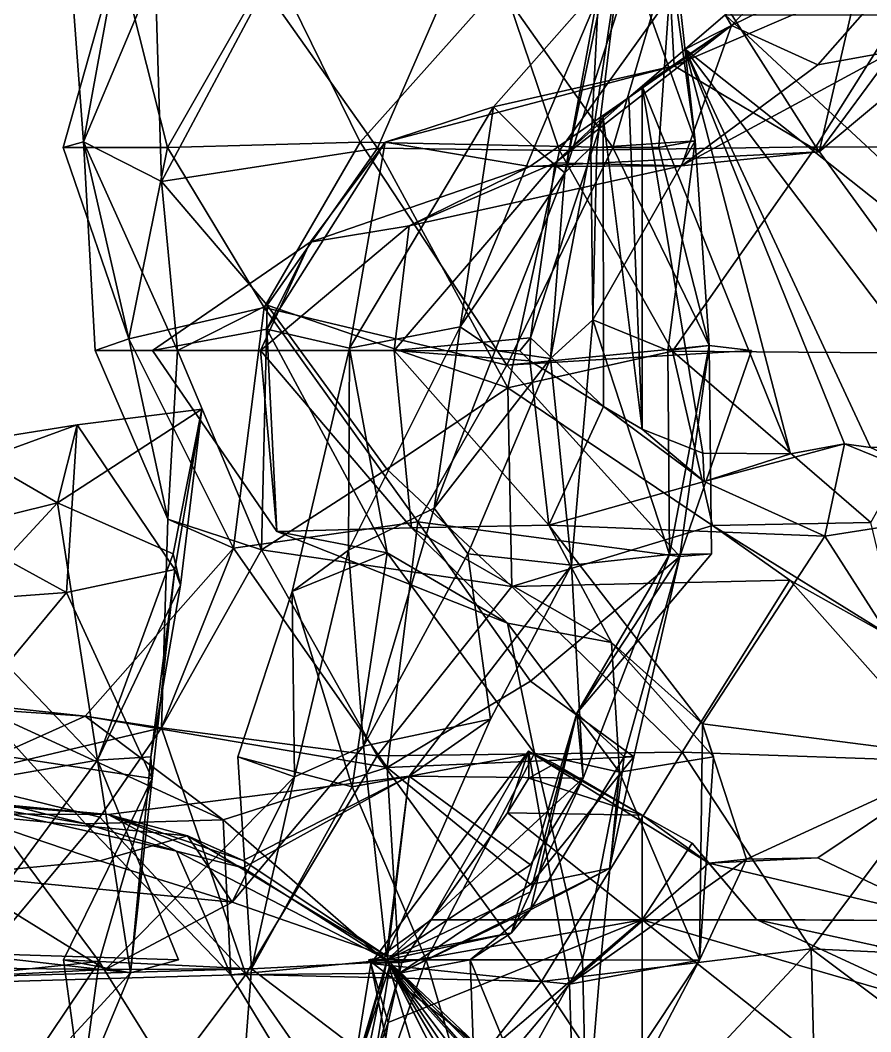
# Model space of a CAD drawing. Extents: x 290034 to 295698, y 4553723 to 4561693.
# Drawn here: x 290165.4 to 290240.1, y 4561323.9 to 4561412.6 of the extents above; entities that cross this region are included whole.
import ezdxf

# ---------------------------------------------------------------- set-up
doc = ezdxf.new("R2010")
doc.units = 0
doc.layers.add('Au_ppm_Pref_-_0_2', color=7, linetype='CONTINUOUS')

msp = doc.modelspace()

# ---------------------------------------------------------------- linework, layer by layer
at = {"layer": 'Au_ppm_Pref_-_0_2'}
for points in [[(290222.074, 4561422.155, 1615.328), (290222.802, 4561408.613, 1621.973), (290206.966, 4561405.014, 1615.09)], [(290222.074, 4561422.155, 1615.328), (290206.966, 4561405.014, 1615.09), (290216.716, 4561416.083, 1609.557)], [(290222.074, 4561422.155, 1615.328), (290238.86, 4561415.538, 1620.119), (290222.802, 4561408.613, 1621.973)], [(290205.725, 4561421.939, 1549.308), (290186.862, 4561415.408, 1552.316), (290196.771, 4561401.388, 1549.341)], [(290212.754, 4561401.183, 1545.616), (290205.725, 4561421.939, 1549.308), (290196.771, 4561401.388, 1549.341)], [(290224.761, 4561417.958, 1544.829), (290205.725, 4561421.939, 1549.308), (290212.754, 4561401.183, 1545.616)], [(290227.843, 4561412.142, 1639.254), (290246.502, 4561421.293, 1639.338), (290234.974, 4561419.643, 1645.22)], [(290235.413, 4561408.681, 1636.839), (290246.502, 4561421.293, 1639.338), (290227.843, 4561412.142, 1639.254)], [(290242.042, 4561409.88, 1633.314), (290246.502, 4561421.293, 1639.338), (290235.413, 4561408.681, 1636.839)], [(290213.215, 4561399.228, 1604.124), (290220.087, 4561420.394, 1604.162), (290216.716, 4561416.083, 1609.557)], [(290213.215, 4561399.228, 1604.124), (290216.214, 4561415.39, 1597.678), (290220.087, 4561420.394, 1604.162)], [(290224.761, 4561417.958, 1544.829), (290235.24, 4561401.498, 1542.481), (290247.351, 4561420.743, 1543.062)], [(290256.306, 4561401.437, 1542.195), (290247.351, 4561420.743, 1543.062), (290235.24, 4561401.498, 1542.481)], [(290222.708, 4561419.466, 1579.959), (290217.436, 4561401.437, 1576.456), (290207.451, 4561415.591, 1576.445)], [(290216.034, 4561401.437, 1591.739), (290218.278, 4561419.824, 1591.874), (290215.5, 4561401.437, 1596.459)], [(290215.5, 4561401.437, 1596.459), (290218.278, 4561419.824, 1591.874), (290216.214, 4561415.39, 1597.678)], [(290224.665, 4561402.022, 1586.295), (290218.278, 4561419.824, 1591.874), (290216.034, 4561401.437, 1591.739)], [(290222.708, 4561419.466, 1579.959), (290221.474, 4561401.437, 1579.86), (290217.436, 4561401.437, 1576.456)], [(290224.665, 4561402.022, 1586.295), (290222.271, 4561419.255, 1585.8), (290218.278, 4561419.824, 1591.874)], [(290224.665, 4561402.022, 1586.295), (290221.474, 4561401.437, 1579.86), (290222.708, 4561419.466, 1579.959)], [(290224.665, 4561402.022, 1586.295), (290222.708, 4561419.466, 1579.959), (290222.271, 4561419.255, 1585.8)], [(290227.843, 4561412.142, 1639.254), (290234.974, 4561419.643, 1645.22), (290227.295, 4561413.067, 1644.868)], [(290178.359, 4561401.437, 1571.12), (290169.207, 4561401.437, 1567.982), (290174.046, 4561418.568, 1567.688)], [(290174.046, 4561418.568, 1567.688), (290169.207, 4561401.437, 1567.982), (290171, 4561401.946, 1562.19)], [(290174.046, 4561418.568, 1567.688), (290171, 4561401.946, 1562.19), (290169.7, 4561419.255, 1562.042)], [(290177.291, 4561416.887, 1556.56), (290169.7, 4561419.255, 1562.042), (290171, 4561401.946, 1562.19)], [(290187.56, 4561417.567, 1573.028), (290178.359, 4561401.437, 1571.12), (290174.046, 4561418.568, 1567.688)], [(290187.56, 4561417.567, 1573.028), (290195.251, 4561401.913, 1574.386), (290178.359, 4561401.437, 1571.12)], [(290207.451, 4561415.591, 1576.445), (290195.251, 4561401.913, 1574.386), (290187.56, 4561417.567, 1573.028)], [(290224.761, 4561417.958, 1544.829), (290212.754, 4561401.183, 1545.616), (290235.24, 4561401.498, 1542.481)], [(290177.291, 4561416.887, 1556.56), (290171, 4561401.946, 1562.19), (290177.828, 4561398.468, 1555.217)], [(290186.862, 4561415.408, 1552.316), (290177.291, 4561416.887, 1556.56), (290177.828, 4561398.468, 1555.217)], [(290216.716, 4561416.083, 1609.557), (290206.966, 4561405.014, 1615.09), (290210.527, 4561401.437, 1609.557)], [(290213.215, 4561399.228, 1604.124), (290216.716, 4561416.083, 1609.557), (290210.527, 4561401.437, 1609.557)], [(290177.828, 4561398.468, 1555.217), (290196.771, 4561401.388, 1549.341), (290186.862, 4561415.408, 1552.316)], [(290195.251, 4561401.913, 1574.386), (290207.451, 4561415.591, 1576.445), (290217.436, 4561401.437, 1576.456)], [(290213.215, 4561399.228, 1604.124), (290215.5, 4561401.437, 1596.459), (290216.214, 4561415.39, 1597.678)], [(290235.543, 4561401.067, 1627.251), (290222.802, 4561408.613, 1621.973), (290238.86, 4561415.538, 1620.119)], [(290235.543, 4561401.067, 1627.251), (290238.86, 4561415.538, 1620.119), (290251.397, 4561414.318, 1627.325)], [(290235.543, 4561401.067, 1627.251), (290251.397, 4561414.318, 1627.325), (290242.042, 4561409.88, 1633.314)], [(290223.776, 4561410.07, 1644.773), (290227.295, 4561413.067, 1644.868), (290270, 4561373.382, 1648.091)], [(290227.843, 4561412.142, 1639.254), (290227.295, 4561413.067, 1644.868), (290223.776, 4561410.07, 1644.773)], [(290270, 4561413.067, 1647.011), (290270, 4561373.382, 1648.091), (290227.295, 4561413.067, 1644.868)], [(290218.826, 4561405.834, 1644.56), (290212.359, 4561400.104, 1639.489), (290227.843, 4561412.142, 1639.254)], [(290223.463, 4561399.845, 1633.649), (290227.843, 4561412.142, 1639.254), (290212.359, 4561400.104, 1639.489)], [(290227.843, 4561412.142, 1639.254), (290220, 4561406.825, 1644.552), (290218.826, 4561405.834, 1644.56)], [(290220, 4561406.825, 1644.552), (290227.843, 4561412.142, 1639.254), (290223.776, 4561410.07, 1644.773)], [(290235.413, 4561408.681, 1636.839), (290227.843, 4561412.142, 1639.254), (290223.463, 4561399.845, 1633.649)], [(290233.025, 4561374.559, 1645.664), (290220, 4561406.825, 1644.552), (290223.776, 4561410.07, 1644.773)], [(290235.543, 4561401.067, 1627.251), (290242.042, 4561409.88, 1633.314), (290223.463, 4561399.845, 1633.649)], [(290223.463, 4561399.845, 1633.649), (290242.042, 4561409.88, 1633.314), (290235.413, 4561408.681, 1636.839)], [(290240.041, 4561375.122, 1646.118), (290237.753, 4561375.454, 1645.966), (290223.776, 4561410.07, 1644.773)], [(290233.025, 4561374.559, 1645.664), (290223.776, 4561410.07, 1644.773), (290237.753, 4561375.454, 1645.966)], [(290240.041, 4561375.122, 1646.118), (290223.776, 4561410.07, 1644.773), (290250.153, 4561375.174, 1646.779)], [(290250.153, 4561375.174, 1646.779), (290223.776, 4561410.07, 1644.773), (290270, 4561373.382, 1648.091)], [(290210.144, 4561399.777, 1627.239), (290197.457, 4561401.904, 1621.609), (290222.802, 4561408.613, 1621.973)], [(290197.457, 4561401.904, 1621.609), (290206.966, 4561405.014, 1615.09), (290222.802, 4561408.613, 1621.973)], [(290235.543, 4561401.067, 1627.251), (290210.144, 4561399.777, 1627.239), (290222.802, 4561408.613, 1621.973)], [(290218.826, 4561405.834, 1644.56), (290220, 4561406.825, 1644.552), (290220, 4561376.741, 1644.795)], [(290220, 4561376.741, 1644.795), (290220, 4561406.825, 1644.552), (290225.329, 4561374.611, 1645.16)], [(290225.329, 4561374.611, 1645.16), (290220, 4561406.825, 1644.552), (290233.025, 4561374.559, 1645.664)], [(290216.596, 4561404.098, 1644.574), (290212.359, 4561400.104, 1639.489), (290218.826, 4561405.834, 1644.56)], [(290218.826, 4561405.834, 1644.56), (290220, 4561376.741, 1644.795), (290216.596, 4561404.098, 1644.574)], [(290197.457, 4561401.904, 1621.609), (290194.32, 4561383.849, 1615.08), (290206.966, 4561405.014, 1615.09)], [(290206.966, 4561405.014, 1615.09), (290194.32, 4561383.849, 1615.08), (290204.032, 4561385.72, 1608.795)], [(290206.966, 4561405.014, 1615.09), (290204.032, 4561385.72, 1608.795), (290210.527, 4561401.437, 1609.557)], [(290216.608, 4561378.714, 1644.779), (290210.198, 4561384.734, 1644.731), (290216.596, 4561404.098, 1644.574)], [(290210.198, 4561384.734, 1644.731), (290212.359, 4561400.104, 1639.489), (290216.596, 4561404.098, 1644.574)], [(290216.608, 4561378.714, 1644.779), (290216.596, 4561404.098, 1644.574), (290220, 4561376.741, 1644.795)], [(290169.207, 4561401.437, 1567.982), (290174.985, 4561384.658, 1567.53), (290171, 4561401.946, 1562.19)], [(290174.985, 4561384.658, 1567.53), (290172.017, 4561383.619, 1562.042), (290171, 4561401.946, 1562.19)], [(290179.248, 4561383.619, 1557.058), (290171, 4561401.946, 1562.19), (290172.017, 4561383.619, 1562.042)], [(290171, 4561401.946, 1562.19), (290179.248, 4561383.619, 1557.058), (290177.828, 4561398.468, 1555.217)], [(290178.359, 4561401.437, 1571.12), (290195.251, 4561401.913, 1574.386), (290186.833, 4561387.406, 1571.802)], [(290195.251, 4561401.913, 1574.386), (290208.138, 4561382.357, 1574.934), (290186.833, 4561387.406, 1571.802)], [(290187.087, 4561385.51, 1621.328), (290197.457, 4561401.904, 1621.609), (290190.884, 4561393.138, 1627.375)], [(290194.32, 4561383.849, 1615.08), (290197.457, 4561401.904, 1621.609), (290187.087, 4561385.51, 1621.328)], [(290190.884, 4561393.138, 1627.375), (290197.457, 4561401.904, 1621.609), (290210.144, 4561399.777, 1627.239)], [(290195.251, 4561401.913, 1574.386), (290217.436, 4561401.437, 1576.456), (290208.138, 4561382.357, 1574.934)], [(290224.665, 4561402.022, 1586.295), (290215.663, 4561386.324, 1590.863), (290222.256, 4561383.619, 1585.8)], [(290224.665, 4561402.022, 1586.295), (290216.034, 4561401.437, 1591.739), (290215.663, 4561386.324, 1590.863)], [(290224.665, 4561402.022, 1586.295), (290225.89, 4561384.079, 1579.7), (290221.474, 4561401.437, 1579.86)], [(290224.665, 4561402.022, 1586.295), (290222.256, 4561383.619, 1585.8), (290225.89, 4561384.079, 1579.7)], [(290178.359, 4561401.437, 1571.12), (290174.985, 4561384.658, 1567.53), (290169.207, 4561401.437, 1567.982)], [(290178.359, 4561401.437, 1571.12), (290186.833, 4561387.406, 1571.802), (290174.985, 4561384.658, 1567.53)], [(290187.114, 4561387.607, 1552.482), (290196.771, 4561401.388, 1549.341), (290177.828, 4561398.468, 1555.217)], [(290208.229, 4561380.344, 1549.496), (290196.771, 4561401.388, 1549.341), (290187.114, 4561387.607, 1552.482)], [(290212.754, 4561401.183, 1545.616), (290196.771, 4561401.388, 1549.341), (290208.229, 4561380.344, 1549.496)], [(290213.215, 4561399.228, 1604.124), (290210.527, 4561401.437, 1609.557), (290204.032, 4561385.72, 1608.795)], [(290217.436, 4561401.437, 1576.456), (290225.89, 4561384.079, 1579.7), (290208.138, 4561382.357, 1574.934)], [(290208.229, 4561380.344, 1549.496), (290222.657, 4561383.564, 1544.205), (290212.754, 4561401.183, 1545.616)], [(290235.543, 4561401.067, 1627.251), (290223.463, 4561399.845, 1633.649), (290210.144, 4561399.777, 1627.239)], [(290213.215, 4561399.228, 1604.124), (290211.975, 4561382.927, 1597.925), (290215.5, 4561401.437, 1596.459)], [(290211.975, 4561382.927, 1597.925), (290215.663, 4561386.324, 1590.863), (290215.5, 4561401.437, 1596.459)], [(290235.24, 4561401.498, 1542.481), (290212.754, 4561401.183, 1545.616), (290222.657, 4561383.564, 1544.205)], [(290215.663, 4561386.324, 1590.863), (290216.034, 4561401.437, 1591.739), (290215.5, 4561401.437, 1596.459)], [(290217.436, 4561401.437, 1576.456), (290221.474, 4561401.437, 1579.86), (290225.89, 4561384.079, 1579.7)], [(290235.24, 4561401.498, 1542.481), (290222.657, 4561383.564, 1544.205), (290248.42, 4561383.371, 1542.146)], [(290248.42, 4561383.371, 1542.146), (290256.306, 4561401.437, 1542.195), (290235.24, 4561401.498, 1542.481)], [(290198.239, 4561383.619, 1639.176), (290212.359, 4561400.104, 1639.489), (290210.198, 4561384.734, 1644.731)], [(290199.552, 4561394.579, 1631.941), (290212.359, 4561400.104, 1639.489), (290198.239, 4561383.619, 1639.176)], [(290223.463, 4561399.845, 1633.649), (290212.359, 4561400.104, 1639.489), (290199.552, 4561394.579, 1631.941)], [(290223.463, 4561399.845, 1633.649), (290199.552, 4561394.579, 1631.941), (290210.144, 4561399.777, 1627.239)], [(290210.144, 4561399.777, 1627.239), (290199.552, 4561394.579, 1631.941), (290190.884, 4561393.138, 1627.375)], [(290213.215, 4561399.228, 1604.124), (290204.032, 4561385.72, 1608.795), (290207.105, 4561383.619, 1603.618)], [(290213.215, 4561399.228, 1604.124), (290207.105, 4561383.619, 1603.618), (290211.975, 4561382.927, 1597.925)], [(290177.828, 4561398.468, 1555.217), (290179.248, 4561383.619, 1557.058), (290187.114, 4561387.607, 1552.482)], [(290190.884, 4561393.138, 1627.375), (290199.552, 4561394.579, 1631.941), (290186.526, 4561383.619, 1632.974)], [(290186.526, 4561383.619, 1632.974), (290199.552, 4561394.579, 1631.941), (290198.239, 4561383.619, 1639.176)], [(290177.06, 4561383.619, 1627.375), (290190.884, 4561393.138, 1627.375), (290186.526, 4561383.619, 1632.974)], [(290190.884, 4561393.138, 1627.375), (290177.06, 4561383.619, 1627.375), (290187.087, 4561385.51, 1621.328)], [(290186.833, 4561387.406, 1571.802), (290184.159, 4561366.281, 1568.09), (290174.985, 4561384.658, 1567.53)], [(290186.61, 4561366.157, 1557.451), (290187.114, 4561387.607, 1552.482), (290179.248, 4561383.619, 1557.058)], [(290200.317, 4561368.61, 1571.711), (290184.159, 4561366.281, 1568.09), (290186.833, 4561387.406, 1571.802)], [(290186.61, 4561366.157, 1557.451), (290197.615, 4561373.209, 1552.633), (290187.114, 4561387.607, 1552.482)], [(290186.833, 4561387.406, 1571.802), (290208.138, 4561382.357, 1574.934), (290200.317, 4561368.61, 1571.711)], [(290197.615, 4561373.209, 1552.633), (290208.229, 4561380.344, 1549.496), (290187.114, 4561387.607, 1552.482)], [(290194.249, 4561366.113, 1609.524), (290204.032, 4561385.72, 1608.795), (290194.32, 4561383.849, 1615.08)], [(290194.249, 4561366.113, 1609.524), (290201.747, 4561369.813, 1603.618), (290204.032, 4561385.72, 1608.795)], [(290204.032, 4561385.72, 1608.795), (290201.747, 4561369.813, 1603.618), (290207.105, 4561383.619, 1603.618)], [(290213.806, 4561364.793, 1592.038), (290215.663, 4561386.324, 1590.863), (290211.975, 4561382.927, 1597.925)], [(290215.663, 4561386.324, 1590.863), (290213.806, 4561364.793, 1592.038), (290222.413, 4561365.742, 1585.793)], [(290222.256, 4561383.619, 1585.8), (290215.663, 4561386.324, 1590.863), (290222.413, 4561365.742, 1585.793)], [(290177.06, 4561383.619, 1627.375), (290187.966, 4561367.746, 1627.375), (290187.087, 4561385.51, 1621.328)], [(290187.966, 4561367.746, 1627.375), (290197.641, 4561365.879, 1621.418), (290187.087, 4561385.51, 1621.328)], [(290197.641, 4561365.879, 1621.418), (290194.32, 4561383.849, 1615.08), (290187.087, 4561385.51, 1621.328)], [(290209.282, 4561383.594, 1644.74), (290198.239, 4561383.619, 1639.176), (290210.198, 4561384.734, 1644.731)], [(290210.138, 4561382.716, 1644.747), (290209.282, 4561383.594, 1644.74), (290210.198, 4561384.734, 1644.731)], [(290210.138, 4561382.716, 1644.747), (290210.198, 4561384.734, 1644.731), (290216.608, 4561378.714, 1644.779)], [(290178.406, 4561368.824, 1562.042), (290172.017, 4561383.619, 1562.042), (290174.985, 4561384.658, 1567.53)], [(290174.985, 4561384.658, 1567.53), (290184.159, 4561366.281, 1568.09), (290178.406, 4561368.824, 1562.042)], [(290197.641, 4561365.879, 1621.418), (290189.302, 4561362.498, 1615.496), (290194.32, 4561383.849, 1615.08)], [(290189.302, 4561362.498, 1615.496), (290194.249, 4561366.113, 1609.524), (290194.32, 4561383.849, 1615.08)], [(290225.89, 4561384.079, 1579.7), (290229.598, 4561383.619, 1576.662), (290208.138, 4561382.357, 1574.934)], [(290225.89, 4561384.079, 1579.7), (290222.256, 4561383.619, 1585.8), (290222.413, 4561365.742, 1585.793)], [(290225.89, 4561384.079, 1579.7), (290222.413, 4561365.742, 1585.793), (290226.091, 4561365.801, 1579.86)], [(290225.89, 4561384.079, 1579.7), (290226.091, 4561365.801, 1579.86), (290223.307, 4561365.57, 1573.757)], [(290229.598, 4561383.619, 1576.662), (290225.89, 4561384.079, 1579.7), (290223.307, 4561365.57, 1573.757)], [(290178.406, 4561368.824, 1562.042), (290179.248, 4561383.619, 1557.058), (290172.017, 4561383.619, 1562.042)], [(290187.966, 4561367.746, 1627.375), (290177.06, 4561383.619, 1627.375), (290186.526, 4561383.619, 1632.974)], [(290186.61, 4561366.157, 1557.451), (290179.248, 4561383.619, 1557.058), (290178.406, 4561368.824, 1562.042)], [(290187.966, 4561367.746, 1627.375), (290186.526, 4561383.619, 1632.974), (290199.761, 4561368.075, 1632.558)], [(290199.761, 4561368.075, 1632.558), (290186.526, 4561383.619, 1632.974), (290198.239, 4561383.619, 1639.176)], [(290210.138, 4561382.716, 1644.747), (290198.239, 4561383.619, 1639.176), (290209.282, 4561383.594, 1644.74)], [(290211.806, 4561368.308, 1638.616), (290198.239, 4561383.619, 1639.176), (290210.138, 4561382.716, 1644.747)], [(290199.761, 4561368.075, 1632.558), (290198.239, 4561383.619, 1639.176), (290211.806, 4561368.308, 1638.616)], [(290211.975, 4561382.927, 1597.925), (290207.105, 4561383.619, 1603.618), (290201.747, 4561369.813, 1603.618)], [(290211.975, 4561382.927, 1597.925), (290201.747, 4561369.813, 1603.618), (290204.713, 4561365.801, 1599.081)], [(290213.806, 4561364.793, 1592.038), (290211.975, 4561382.927, 1597.925), (290204.713, 4561365.801, 1599.081)], [(290223.307, 4561365.57, 1573.757), (290208.138, 4561382.357, 1574.934), (290229.598, 4561383.619, 1576.662)], [(290226.18, 4561368.275, 1550.617), (290222.657, 4561383.564, 1544.205), (290208.229, 4561380.344, 1549.496)], [(290226.18, 4561368.275, 1550.617), (290240.072, 4561368.552, 1544.917), (290222.657, 4561383.564, 1544.205)], [(290240.072, 4561368.552, 1544.917), (290248.42, 4561383.371, 1542.146), (290222.657, 4561383.564, 1544.205)], [(290200.317, 4561368.61, 1571.711), (290208.138, 4561382.357, 1574.934), (290223.307, 4561365.57, 1573.757)], [(290216.608, 4561378.714, 1644.779), (290211.806, 4561368.308, 1638.616), (290210.138, 4561382.716, 1644.747)], [(290208.229, 4561380.344, 1549.496), (290197.615, 4561373.209, 1552.633), (290208.559, 4561362.929, 1555.166)], [(290208.229, 4561380.344, 1549.496), (290208.559, 4561362.929, 1555.166), (290226.18, 4561368.275, 1550.617)], [(290216.608, 4561378.714, 1644.779), (290225.451, 4561372.149, 1644.32), (290211.806, 4561368.308, 1638.616)], [(290225.451, 4561372.149, 1644.32), (290216.608, 4561378.714, 1644.779), (290220, 4561376.741, 1644.795)], [(290181.379, 4561378.475, 1633.314), (290178.874, 4561365.801, 1636.358), (290168.71, 4561370.259, 1634.832)], [(290181.379, 4561378.475, 1633.314), (290168.71, 4561370.259, 1634.832), (290170.429, 4561377.112, 1628.607)], [(290181.379, 4561378.475, 1633.314), (290170.429, 4561377.112, 1628.607), (290179.021, 4561364.411, 1628.3)], [(290179.49, 4561363.05, 1633.314), (290178.874, 4561365.801, 1636.358), (290181.379, 4561378.475, 1633.314)], [(290179.49, 4561363.05, 1633.314), (290181.379, 4561378.475, 1633.314), (290179.021, 4561364.411, 1628.3)], [(290153.782, 4561371.014, 1626.543), (290170.429, 4561377.112, 1628.607), (290159.818, 4561375.427, 1630.584)], [(290170.429, 4561377.112, 1628.607), (290153.782, 4561371.014, 1626.543), (290169.51, 4561362.403, 1622.486)], [(290170.429, 4561377.112, 1628.607), (290168.71, 4561370.259, 1634.832), (290159.818, 4561375.427, 1630.584)], [(290179.021, 4561364.411, 1628.3), (290170.429, 4561377.112, 1628.607), (290169.51, 4561362.403, 1622.486)], [(290225.451, 4561372.149, 1644.32), (290220, 4561376.741, 1644.795), (290225.329, 4561374.611, 1645.16)], [(290159.818, 4561375.427, 1630.584), (290168.71, 4561370.259, 1634.832), (290148.539, 4561365.278, 1633.075)], [(290233.025, 4561374.559, 1645.664), (290237.753, 4561375.454, 1645.966), (290225.451, 4561372.149, 1644.32)], [(290236.023, 4561367.347, 1639.004), (290225.451, 4561372.149, 1644.32), (290237.753, 4561375.454, 1645.966)], [(290237.753, 4561375.454, 1645.966), (290251.617, 4561369.807, 1643.911), (290236.023, 4561367.347, 1639.004)], [(290251.617, 4561369.807, 1643.911), (290237.753, 4561375.454, 1645.966), (290240.041, 4561375.122, 1646.118)], [(290250.153, 4561375.174, 1646.779), (290251.617, 4561369.807, 1643.911), (290240.041, 4561375.122, 1646.118)], [(290233.025, 4561374.559, 1645.664), (290225.451, 4561372.149, 1644.32), (290225.329, 4561374.611, 1645.16)], [(290186.61, 4561366.157, 1557.451), (290208.559, 4561362.929, 1555.166), (290197.615, 4561373.209, 1552.633)], [(290236.023, 4561367.347, 1639.004), (290211.806, 4561368.308, 1638.616), (290225.451, 4561372.149, 1644.32)], [(290153.782, 4561371.014, 1626.543), (290150.954, 4561361.024, 1622.939), (290169.51, 4561362.403, 1622.486)], [(290168.71, 4561370.259, 1634.832), (290159.818, 4561360.666, 1637.542), (290148.539, 4561365.278, 1633.075)], [(290172.234, 4561347.702, 1639.34), (290159.818, 4561360.666, 1637.542), (290168.71, 4561370.259, 1634.832)], [(290178.874, 4561365.801, 1636.358), (290172.234, 4561347.702, 1639.34), (290168.71, 4561370.259, 1634.832)], [(290195.559, 4561348.913, 1603.388), (290201.747, 4561369.813, 1603.618), (290194.249, 4561366.113, 1609.524)], [(290201.747, 4561369.813, 1603.618), (290195.559, 4561348.913, 1603.388), (290204.713, 4561365.801, 1599.081)], [(290251.617, 4561369.807, 1643.911), (290248.491, 4561347.892, 1638.8), (290236.023, 4561367.347, 1639.004)], [(290184.159, 4561366.281, 1568.09), (290177.852, 4561350.519, 1561.381), (290178.406, 4561368.824, 1562.042)], [(290186.61, 4561366.157, 1557.451), (290178.406, 4561368.824, 1562.042), (290177.852, 4561350.519, 1561.381)], [(290197.621, 4561347.055, 1569.53), (290184.159, 4561366.281, 1568.09), (290200.317, 4561368.61, 1571.711)], [(290208.188, 4561359.711, 1628.45), (290187.966, 4561367.746, 1627.375), (290199.761, 4561368.075, 1632.558)], [(290210.215, 4561354.609, 1571.712), (290197.621, 4561347.055, 1569.53), (290200.317, 4561368.61, 1571.711)], [(290217.312, 4561358.02, 1633.314), (290199.761, 4561368.075, 1632.558), (290211.806, 4561368.308, 1638.616)], [(290217.312, 4561358.02, 1633.314), (290208.188, 4561359.711, 1628.45), (290199.761, 4561368.075, 1632.558)], [(290223.307, 4561365.57, 1573.757), (290210.215, 4561354.609, 1571.712), (290200.317, 4561368.61, 1571.711)], [(290232.943, 4561363.477, 1555.101), (290226.18, 4561368.275, 1550.617), (290208.559, 4561362.929, 1555.166)], [(290225.296, 4561350.868, 1637.122), (290217.312, 4561358.02, 1633.314), (290211.806, 4561368.308, 1638.616)], [(290225.296, 4561350.868, 1637.122), (290211.806, 4561368.308, 1638.616), (290236.023, 4561367.347, 1639.004)], [(290242.564, 4561358.097, 1550.164), (290240.072, 4561368.552, 1544.917), (290226.18, 4561368.275, 1550.617)], [(290242.564, 4561358.097, 1550.164), (290226.18, 4561368.275, 1550.617), (290232.943, 4561363.477, 1555.101)], [(290208.188, 4561359.711, 1628.45), (290197.641, 4561365.879, 1621.418), (290187.966, 4561367.746, 1627.375)], [(290248.491, 4561347.892, 1638.8), (290225.296, 4561350.868, 1637.122), (290236.023, 4561367.347, 1639.004)], [(290197.621, 4561347.055, 1569.53), (290171.139, 4561351.56, 1567.541), (290184.159, 4561366.281, 1568.09)], [(290184.159, 4561366.281, 1568.09), (290171.139, 4561351.56, 1567.541), (290177.852, 4561350.519, 1561.381)], [(290196.769, 4561348.068, 1557.516), (290186.61, 4561366.157, 1557.451), (290177.852, 4561350.519, 1561.381)], [(290196.769, 4561348.068, 1557.516), (290208.559, 4561362.929, 1555.166), (290186.61, 4561366.157, 1557.451)], [(290189.302, 4561362.498, 1615.496), (290189.514, 4561346.239, 1610.459), (290194.249, 4561366.113, 1609.524)], [(290189.514, 4561346.239, 1610.459), (290195.559, 4561348.913, 1603.388), (290194.249, 4561366.113, 1609.524)], [(290179.49, 4561363.05, 1633.314), (290172.234, 4561347.702, 1639.34), (290178.874, 4561365.801, 1636.358)], [(290194.555, 4561345.366, 1617.811), (290189.302, 4561362.498, 1615.496), (290197.641, 4561365.879, 1621.418)], [(290210.565, 4561348.308, 1621.398), (290194.555, 4561345.366, 1617.811), (290197.641, 4561365.879, 1621.418)], [(290195.559, 4561348.913, 1603.388), (290206.701, 4561351.299, 1596.996), (290204.713, 4561365.801, 1599.081)], [(290208.188, 4561359.711, 1628.45), (290210.565, 4561348.308, 1621.398), (290197.641, 4561365.879, 1621.418)], [(290213.806, 4561364.793, 1592.038), (290204.713, 4561365.801, 1599.081), (290206.701, 4561351.299, 1596.996)], [(290223.307, 4561365.57, 1573.757), (290219.286, 4561347.983, 1569.645), (290210.215, 4561354.609, 1571.712)], [(290214.823, 4561346.099, 1585.953), (290222.413, 4561365.742, 1585.793), (290213.806, 4561364.793, 1592.038)], [(290226.091, 4561365.801, 1579.86), (290222.413, 4561365.742, 1585.793), (290214.274, 4561351.807, 1579.86)], [(290226.091, 4561365.801, 1579.86), (290214.274, 4561351.807, 1579.86), (290223.307, 4561365.57, 1573.757)], [(290214.274, 4561351.807, 1579.86), (290222.413, 4561365.742, 1585.793), (290214.823, 4561346.099, 1585.953)], [(290214.274, 4561351.807, 1579.86), (290218.428, 4561347.983, 1574.972), (290223.307, 4561365.57, 1573.757)], [(290223.307, 4561365.57, 1573.757), (290218.428, 4561347.983, 1574.972), (290219.286, 4561347.983, 1569.645)], [(290179.021, 4561364.411, 1628.3), (290169.51, 4561362.403, 1622.486), (290177.013, 4561346.072, 1626.564)], [(290177.013, 4561346.072, 1626.564), (290176.901, 4561347.983, 1632.013), (290179.021, 4561364.411, 1628.3)], [(290176.901, 4561347.983, 1632.013), (290179.49, 4561363.05, 1633.314), (290179.021, 4561364.411, 1628.3)], [(290213.806, 4561364.793, 1592.038), (290206.701, 4561351.299, 1596.996), (290199.55, 4561346.301, 1592.138)], [(290213.806, 4561364.793, 1592.038), (290199.55, 4561346.301, 1592.138), (290214.823, 4561346.099, 1585.953)], [(290208.559, 4561362.929, 1555.166), (290223.525, 4561348.396, 1557.715), (290232.943, 4561363.477, 1555.101)], [(290232.943, 4561363.477, 1555.101), (290223.525, 4561348.396, 1557.715), (290247.108, 4561347.563, 1555.863)], [(290247.108, 4561347.563, 1555.863), (290242.564, 4561358.097, 1550.164), (290232.943, 4561363.477, 1555.101)], [(290172.234, 4561347.702, 1639.34), (290179.49, 4561363.05, 1633.314), (290176.901, 4561347.983, 1632.013)], [(290223.525, 4561348.396, 1557.715), (290208.559, 4561362.929, 1555.166), (290196.769, 4561348.068, 1557.516)], [(290169.51, 4561362.403, 1622.486), (290150.954, 4561361.024, 1622.939), (290158.295, 4561348.925, 1620.364)], [(290158.295, 4561348.925, 1620.364), (290177.013, 4561346.072, 1626.564), (290169.51, 4561362.403, 1622.486)], [(290194.555, 4561345.366, 1617.811), (290184.534, 4561347.983, 1615.496), (290189.302, 4561362.498, 1615.496)], [(290184.534, 4561347.983, 1615.496), (290189.514, 4561346.239, 1610.459), (290189.302, 4561362.498, 1615.496)], [(290149.047, 4561343.678, 1636.957), (290159.818, 4561360.666, 1637.542), (290172.234, 4561347.702, 1639.34)], [(290218.013, 4561346.626, 1628.029), (290208.188, 4561359.711, 1628.45), (290217.312, 4561358.02, 1633.314)], [(290208.188, 4561359.711, 1628.45), (290218.013, 4561346.626, 1628.029), (290210.565, 4561348.308, 1621.398)], [(290218.013, 4561346.626, 1628.029), (290217.312, 4561358.02, 1633.314), (290226.255, 4561347.983, 1633.314)], [(290225.296, 4561350.868, 1637.122), (290226.255, 4561347.983, 1633.314), (290217.312, 4561358.02, 1633.314)], [(290197.621, 4561347.055, 1569.53), (290210.215, 4561354.609, 1571.712), (290219.286, 4561347.983, 1569.645)], [(290171.139, 4561351.56, 1567.541), (290162.067, 4561352.16, 1574.138), (290146.157, 4561354.282, 1567.624)], [(290158.805, 4561346.026, 1562.69), (290171.139, 4561351.56, 1567.541), (290146.157, 4561354.282, 1567.624)], [(290147.207, 4561348, 1579.863), (290162.067, 4561352.16, 1574.138), (290171.172, 4561342.119, 1580.147)], [(290183.261, 4561342.465, 1572.909), (290171.172, 4561342.119, 1580.147), (290162.067, 4561352.16, 1574.138)], [(290183.261, 4561342.465, 1572.909), (290162.067, 4561352.16, 1574.138), (290171.139, 4561351.56, 1567.541)], [(290171.139, 4561351.56, 1567.541), (290158.805, 4561346.026, 1562.69), (290177.852, 4561350.519, 1561.381)], [(290197.621, 4561347.055, 1569.53), (290183.261, 4561342.465, 1572.909), (290171.139, 4561351.56, 1567.541)], [(290195.559, 4561348.913, 1603.388), (290197.577, 4561330.533, 1597.574), (290206.701, 4561351.299, 1596.996)], [(290199.55, 4561346.301, 1592.138), (290206.701, 4561351.299, 1596.996), (290197.577, 4561330.533, 1597.574)], [(290210.215, 4561334.549, 1578.399), (290214.274, 4561351.807, 1579.86), (290208.531, 4561332.546, 1579.86)], [(290210.215, 4561336.13, 1581.849), (290208.531, 4561332.546, 1579.86), (290214.274, 4561351.807, 1579.86)], [(290210.215, 4561334.549, 1578.399), (290218.428, 4561347.983, 1574.972), (290214.274, 4561351.807, 1579.86)], [(290210.215, 4561336.13, 1581.849), (290214.274, 4561351.807, 1579.86), (290214.823, 4561346.099, 1585.953)], [(290172.417, 4561342.679, 1557.871), (290177.852, 4561350.519, 1561.381), (290158.805, 4561346.026, 1562.69)], [(290185.245, 4561328.898, 1556.51), (290177.852, 4561350.519, 1561.381), (290172.417, 4561342.679, 1557.871)], [(290196.769, 4561348.068, 1557.516), (290177.852, 4561350.519, 1561.381), (290185.245, 4561328.898, 1556.51)], [(290225.021, 4561330.16, 1633.326), (290225.296, 4561350.868, 1637.122), (290229.162, 4561339.006, 1639.254)], [(290225.021, 4561330.16, 1633.326), (290226.255, 4561347.983, 1633.314), (290225.296, 4561350.868, 1637.122)], [(290229.162, 4561339.006, 1639.254), (290225.296, 4561350.868, 1637.122), (290248.491, 4561347.892, 1638.8)], [(290177.013, 4561346.072, 1626.564), (290158.295, 4561348.925, 1620.364), (290172.38, 4561330.034, 1621.277)], [(290158.955, 4561328.614, 1616.41), (290172.38, 4561330.034, 1621.277), (290158.295, 4561348.925, 1620.364)], [(290189.514, 4561346.239, 1610.459), (290184.024, 4561335.238, 1603.5), (290195.559, 4561348.913, 1603.388)], [(290184.024, 4561335.238, 1603.5), (290197.577, 4561330.533, 1597.574), (290195.559, 4561348.913, 1603.388)], [(290196.201, 4561329.848, 1644.907), (290210.039, 4561348.481, 1645.164), (290201.495, 4561333.697, 1646.082)], [(290213.626, 4561328.05, 1640.181), (290210.039, 4561348.481, 1645.164), (290196.201, 4561329.848, 1644.907)], [(290223.525, 4561348.396, 1557.715), (290196.769, 4561348.068, 1557.516), (290211.161, 4561328.269, 1556.467)], [(290201.495, 4561333.697, 1646.082), (290210.039, 4561348.481, 1645.164), (290208.197, 4561343.065, 1646.094)], [(290208.197, 4561343.065, 1646.094), (290210.039, 4561348.481, 1645.164), (290210.07, 4561346.1, 1645.96)], [(290210.039, 4561348.481, 1645.164), (290212.313, 4561347.383, 1645.89), (290210.07, 4561346.1, 1645.96)], [(290212.313, 4561347.383, 1645.89), (290210.039, 4561348.481, 1645.164), (290220, 4561342.873, 1645.991)], [(290220, 4561342.873, 1645.991), (290210.039, 4561348.481, 1645.164), (290225.844, 4561338.669, 1643.787)], [(290225.844, 4561338.669, 1643.787), (290210.039, 4561348.481, 1645.164), (290213.626, 4561328.05, 1640.181)], [(290234.832, 4561331.135, 1554.774), (290223.525, 4561348.396, 1557.715), (290211.161, 4561328.269, 1556.467)], [(290247.108, 4561347.563, 1555.863), (290223.525, 4561348.396, 1557.715), (290234.832, 4561331.135, 1554.774)], [(290171.172, 4561342.119, 1580.147), (290160.351, 4561343.919, 1585.701), (290147.207, 4561348, 1579.863)], [(290149.047, 4561343.678, 1636.957), (290172.234, 4561347.702, 1639.34), (290159.766, 4561330.783, 1638.241)], [(290179.322, 4561330.165, 1636.569), (290159.766, 4561330.783, 1638.241), (290172.234, 4561347.702, 1639.34)], [(290172.234, 4561347.702, 1639.34), (290176.901, 4561347.983, 1632.013), (290175.132, 4561329.028, 1633.62)], [(290179.322, 4561330.165, 1636.569), (290172.234, 4561347.702, 1639.34), (290175.132, 4561329.028, 1633.62)], [(290177.013, 4561346.072, 1626.564), (290175.132, 4561329.028, 1633.62), (290176.901, 4561347.983, 1632.013)], [(290185.731, 4561329.398, 1615.251), (290184.534, 4561347.983, 1615.496), (290194.555, 4561345.366, 1617.811)], [(290185.731, 4561329.398, 1615.251), (290189.514, 4561346.239, 1610.459), (290184.534, 4561347.983, 1615.496)], [(290211.161, 4561328.269, 1556.467), (290196.769, 4561348.068, 1557.516), (290185.245, 4561328.898, 1556.51)], [(290210.565, 4561348.308, 1621.398), (290201.044, 4561330.165, 1619.819), (290194.555, 4561345.366, 1617.811)], [(290197.621, 4561347.055, 1569.53), (290219.286, 4561347.983, 1569.645), (290210.215, 4561336.781, 1570.187)], [(290210.565, 4561348.308, 1621.398), (290214.77, 4561330.165, 1622.393), (290201.044, 4561330.165, 1619.819)], [(290210.215, 4561336.781, 1570.187), (290219.286, 4561347.983, 1569.645), (290217.14, 4561338.19, 1573.921)], [(290217.14, 4561338.19, 1573.921), (290218.428, 4561347.983, 1574.972), (290210.215, 4561334.549, 1578.399)], [(290210.565, 4561348.308, 1621.398), (290218.013, 4561346.626, 1628.029), (290214.77, 4561330.165, 1622.393)], [(290217.14, 4561338.19, 1573.921), (290219.286, 4561347.983, 1569.645), (290218.428, 4561347.983, 1574.972)], [(290225.021, 4561330.16, 1633.326), (290218.013, 4561346.626, 1628.029), (290226.255, 4561347.983, 1633.314)], [(290229.162, 4561339.006, 1639.254), (290248.491, 4561347.892, 1638.8), (290235.413, 4561339.137, 1642.244)], [(290255.268, 4561330.165, 1551.186), (290247.108, 4561347.563, 1555.863), (290234.832, 4561331.135, 1554.774)], [(290235.413, 4561339.137, 1642.244), (290248.491, 4561347.892, 1638.8), (290247.109, 4561333.593, 1645.521)], [(290198.721, 4561329.014, 1573.057), (290183.261, 4561342.465, 1572.909), (290197.621, 4561347.055, 1569.53)], [(290198.721, 4561329.014, 1573.057), (290197.621, 4561347.055, 1569.53), (290210.215, 4561336.781, 1570.187)], [(290212.313, 4561347.383, 1645.89), (290220, 4561342.873, 1645.991), (290210.07, 4561346.1, 1645.96)], [(290218.013, 4561346.626, 1628.029), (290216.374, 4561330.165, 1627.375), (290214.77, 4561330.165, 1622.393)], [(290225.021, 4561330.16, 1633.326), (290216.374, 4561330.165, 1627.375), (290218.013, 4561346.626, 1628.029)], [(290172.417, 4561342.679, 1557.871), (290158.805, 4561346.026, 1562.69), (290160.25, 4561328.168, 1556.322)], [(290169.247, 4561330.165, 1627.375), (290175.132, 4561329.028, 1633.62), (290177.013, 4561346.072, 1626.564)], [(290177.013, 4561346.072, 1626.564), (290172.38, 4561330.034, 1621.277), (290169.247, 4561330.165, 1627.375)], [(290185.731, 4561329.398, 1615.251), (290172.916, 4561329.329, 1609.202), (290189.514, 4561346.239, 1610.459)], [(290184.024, 4561335.238, 1603.5), (290189.514, 4561346.239, 1610.459), (290172.916, 4561329.329, 1609.202)], [(290185.016, 4561338.247, 1589.045), (290199.55, 4561346.301, 1592.138), (290173.168, 4561342.926, 1591.687)], [(290173.168, 4561342.926, 1591.687), (290199.55, 4561346.301, 1592.138), (290185.016, 4561338.896, 1594.649)], [(290185.016, 4561338.247, 1589.045), (290197.648, 4561330.172, 1585.836), (290199.55, 4561346.301, 1592.138)], [(290199.55, 4561346.301, 1592.138), (290197.577, 4561330.533, 1597.574), (290185.016, 4561338.896, 1594.649)], [(290199.55, 4561346.301, 1592.138), (290197.648, 4561330.172, 1585.836), (290210.215, 4561338.51, 1588.957)], [(290210.215, 4561336.13, 1581.849), (290214.823, 4561346.099, 1585.953), (290197.648, 4561330.172, 1585.836)], [(290197.648, 4561330.172, 1585.836), (290214.823, 4561346.099, 1585.953), (290210.215, 4561338.51, 1588.957)], [(290210.215, 4561338.51, 1588.957), (290214.823, 4561346.099, 1585.953), (290199.55, 4561346.301, 1592.138)], [(290220, 4561342.873, 1645.991), (290208.197, 4561343.065, 1646.094), (290210.07, 4561346.1, 1645.96)], [(290160.351, 4561343.919, 1585.701), (290173.168, 4561342.926, 1591.687), (290147.285, 4561345.35, 1591.741)], [(290147.285, 4561345.35, 1591.741), (290173.168, 4561342.926, 1591.687), (290160.26, 4561342.97, 1598.022)], [(290185.731, 4561329.398, 1615.251), (290194.555, 4561345.366, 1617.811), (290201.044, 4561330.165, 1619.819)], [(290171.172, 4561342.119, 1580.147), (290179.161, 4561339.702, 1585.8), (290160.351, 4561343.919, 1585.701)], [(290179.161, 4561339.702, 1585.8), (290173.168, 4561342.926, 1591.687), (290160.351, 4561343.919, 1585.701)], [(290201.495, 4561333.697, 1646.082), (290208.197, 4561343.065, 1646.094), (290220, 4561333.697, 1646.343)], [(290220, 4561333.697, 1646.343), (290208.197, 4561343.065, 1646.094), (290220, 4561342.873, 1645.991)], [(290172.417, 4561338.854, 1600.575), (290159.491, 4561337.62, 1604.371), (290160.26, 4561342.97, 1598.022)], [(290185.245, 4561328.898, 1556.51), (290172.417, 4561342.679, 1557.871), (290160.25, 4561328.168, 1556.322)], [(290172.417, 4561338.854, 1600.575), (290160.26, 4561342.97, 1598.022), (290180.124, 4561341.064, 1597.678)], [(290173.168, 4561342.926, 1591.687), (290180.124, 4561341.064, 1597.678), (290160.26, 4561342.97, 1598.022)], [(290183.261, 4561342.465, 1572.909), (290183.919, 4561328.846, 1580.127), (290171.172, 4561342.119, 1580.147)], [(290183.919, 4561328.846, 1580.127), (290179.161, 4561339.702, 1585.8), (290171.172, 4561342.119, 1580.147)], [(290179.161, 4561339.702, 1585.8), (290185.016, 4561338.247, 1589.045), (290173.168, 4561342.926, 1591.687)], [(290173.168, 4561342.926, 1591.687), (290185.016, 4561338.896, 1594.649), (290180.124, 4561341.064, 1597.678)], [(290198.721, 4561329.014, 1573.057), (290183.919, 4561328.846, 1580.127), (290183.261, 4561342.465, 1572.909)], [(290224.39, 4561340.418, 1646.405), (290220, 4561333.697, 1646.343), (290220, 4561342.873, 1645.991)], [(290220, 4561342.873, 1645.991), (290225.844, 4561338.669, 1643.787), (290224.39, 4561340.418, 1646.405)], [(290180.124, 4561341.064, 1597.678), (290184.024, 4561335.238, 1603.5), (290172.417, 4561338.854, 1600.575)], [(290184.024, 4561335.238, 1603.5), (290180.124, 4561341.064, 1597.678), (290197.577, 4561330.533, 1597.574)], [(290185.016, 4561338.896, 1594.649), (290197.577, 4561330.533, 1597.574), (290180.124, 4561341.064, 1597.678)], [(290220, 4561333.697, 1646.343), (290224.39, 4561340.418, 1646.405), (290230.039, 4561333.713, 1647.073)], [(290225.844, 4561338.669, 1643.787), (290230.039, 4561333.713, 1647.073), (290224.39, 4561340.418, 1646.405)], [(290183.919, 4561328.846, 1580.127), (290197.648, 4561330.172, 1585.836), (290179.161, 4561339.702, 1585.8)], [(290197.648, 4561330.172, 1585.836), (290185.016, 4561338.247, 1589.045), (290179.161, 4561339.702, 1585.8)], [(290184.024, 4561335.238, 1603.5), (290159.491, 4561337.62, 1604.371), (290172.417, 4561338.854, 1600.575)], [(290225.021, 4561330.16, 1633.326), (290229.162, 4561339.006, 1639.254), (290213.626, 4561328.05, 1640.181)], [(290213.626, 4561328.05, 1640.181), (290229.162, 4561339.006, 1639.254), (290225.844, 4561338.669, 1643.787)], [(290229.162, 4561339.006, 1639.254), (290235.413, 4561339.137, 1642.244), (290225.844, 4561338.669, 1643.787)], [(290235.413, 4561339.137, 1642.244), (290247.109, 4561333.593, 1645.521), (290225.844, 4561338.669, 1643.787)], [(290225.844, 4561338.669, 1643.787), (290247.109, 4561333.593, 1645.521), (290230.039, 4561333.713, 1647.073)], [(290198.721, 4561329.014, 1573.057), (290217.14, 4561338.19, 1573.921), (290210.215, 4561334.549, 1578.399)], [(290198.721, 4561329.014, 1573.057), (290210.215, 4561336.781, 1570.187), (290217.14, 4561338.19, 1573.921)], [(290172.916, 4561329.329, 1609.202), (290146.981, 4561329.63, 1609.508), (290159.491, 4561337.62, 1604.371)], [(290172.916, 4561329.329, 1609.202), (290159.491, 4561337.62, 1604.371), (290184.024, 4561335.238, 1603.5)], [(290208.531, 4561332.546, 1579.86), (290210.215, 4561336.13, 1581.849), (290197.648, 4561330.172, 1585.836)], [(290198.721, 4561329.014, 1573.057), (290210.215, 4561334.549, 1578.399), (290204.912, 4561330.165, 1577.361)], [(290204.912, 4561330.165, 1577.361), (290210.215, 4561334.549, 1578.399), (290208.531, 4561332.546, 1579.86)], [(290220, 4561333.697, 1646.343), (290195.915, 4561313.128, 1646.438), (290197.731, 4561324.684, 1646.219)], [(290220, 4561294.012, 1647.18), (290195.915, 4561313.128, 1646.438), (290220, 4561333.697, 1646.343)], [(290198.907, 4561329.936, 1646.125), (290196.201, 4561329.848, 1644.907), (290201.495, 4561333.697, 1646.082)], [(290197.731, 4561324.684, 1646.219), (290198.907, 4561329.936, 1646.125), (290220, 4561333.697, 1646.343)], [(290198.907, 4561329.936, 1646.125), (290201.495, 4561333.697, 1646.082), (290220, 4561333.697, 1646.343)], [(290220, 4561333.697, 1646.343), (290230.039, 4561333.713, 1647.073), (290230.105, 4561333.697, 1647.079)], [(290270, 4561294.012, 1648.831), (290220, 4561333.697, 1646.343), (290247.119, 4561325.808, 1648.089)], [(290247.119, 4561325.808, 1648.089), (290220, 4561333.697, 1646.343), (290230.105, 4561333.697, 1647.079)], [(290270, 4561294.012, 1648.831), (290220, 4561294.012, 1647.18), (290220, 4561333.697, 1646.343)], [(290230.039, 4561333.713, 1647.073), (290247.109, 4561333.593, 1645.521), (290230.105, 4561333.697, 1647.079)], [(290247.119, 4561325.808, 1648.089), (290230.105, 4561333.697, 1647.079), (290240.567, 4561331.412, 1647.774)], [(290230.105, 4561333.697, 1647.079), (290247.109, 4561333.593, 1645.521), (290240.567, 4561331.412, 1647.774)], [(290204.912, 4561330.165, 1577.361), (290208.531, 4561332.546, 1579.86), (290196.005, 4561330.165, 1579.86)], [(290196.005, 4561330.165, 1579.86), (290208.531, 4561332.546, 1579.86), (290197.648, 4561330.172, 1585.836)], [(290179.322, 4561330.165, 1636.569), (290175.132, 4561329.028, 1633.62), (290159.766, 4561330.783, 1638.241)], [(290159.766, 4561330.783, 1638.241), (290175.132, 4561329.028, 1633.62), (290159.774, 4561312.36, 1633.302)], [(290219.922, 4561315.215, 1553.784), (290234.832, 4561331.135, 1554.774), (290211.161, 4561328.269, 1556.467)], [(290235.378, 4561309.471, 1553.041), (290234.832, 4561331.135, 1554.774), (290219.922, 4561315.215, 1553.784)], [(290248.012, 4561321.242, 1553.138), (290234.832, 4561331.135, 1554.774), (290235.378, 4561309.471, 1553.041)], [(290248.012, 4561321.242, 1553.138), (290255.268, 4561330.165, 1551.186), (290234.832, 4561331.135, 1554.774)], [(290185.731, 4561329.398, 1615.251), (290172.38, 4561330.034, 1621.277), (290158.955, 4561328.614, 1616.41)], [(290170.821, 4561318.72, 1628.747), (290172.38, 4561330.034, 1621.277), (290159.489, 4561310.896, 1622.024)], [(290172.38, 4561330.034, 1621.277), (290184.34, 4561310.816, 1619.514), (290159.489, 4561310.896, 1622.024)], [(290175.132, 4561329.028, 1633.62), (290169.247, 4561330.165, 1627.375), (290170.821, 4561318.72, 1628.747)], [(290169.247, 4561330.165, 1627.375), (290172.38, 4561330.034, 1621.277), (290170.821, 4561318.72, 1628.747)], [(290185.731, 4561329.398, 1615.251), (290184.34, 4561310.816, 1619.514), (290172.38, 4561330.034, 1621.277)], [(290193.939, 4561312.347, 1580.43), (290197.648, 4561330.172, 1585.836), (290183.919, 4561328.846, 1580.127)], [(290185.731, 4561329.398, 1615.251), (290201.044, 4561330.165, 1619.819), (290197.615, 4561320.335, 1618.159)], [(290202.882, 4561312.347, 1585.8), (290192.72, 4561312.347, 1589.432), (290197.648, 4561330.172, 1585.836)], [(290197.648, 4561330.172, 1585.836), (290192.72, 4561312.347, 1589.432), (290193.918, 4561317.576, 1591.739)], [(290193.365, 4561312.347, 1645.193), (290196.201, 4561329.848, 1644.907), (290197.731, 4561324.684, 1646.219)], [(290199.839, 4561311.636, 1639.654), (290196.201, 4561329.848, 1644.907), (290193.365, 4561312.347, 1645.193)], [(290197.648, 4561330.172, 1585.836), (290193.918, 4561317.576, 1591.739), (290202.876, 4561319.787, 1591.739)], [(290193.939, 4561312.347, 1580.43), (290202.882, 4561312.347, 1585.8), (290197.648, 4561330.172, 1585.836)], [(290205.179, 4561323.044, 1579.86), (290196.005, 4561330.165, 1579.86), (290197.648, 4561330.172, 1585.836)], [(290204.912, 4561330.165, 1577.361), (290196.005, 4561330.165, 1579.86), (290205.179, 4561323.044, 1579.86)], [(290197.731, 4561324.684, 1646.219), (290196.201, 4561329.848, 1644.907), (290198.907, 4561329.936, 1646.125)], [(290213.626, 4561328.05, 1640.181), (290196.201, 4561329.848, 1644.907), (290199.839, 4561311.636, 1639.654)], [(290205.78, 4561313.944, 1621.944), (290197.615, 4561320.335, 1618.159), (290201.044, 4561330.165, 1619.819)], [(290205.179, 4561323.044, 1579.86), (290197.648, 4561330.172, 1585.836), (290211.685, 4561315.891, 1585.467)], [(290211.685, 4561315.891, 1585.467), (290197.648, 4561330.172, 1585.836), (290202.876, 4561319.787, 1591.739)], [(290198.721, 4561329.014, 1573.057), (290204.912, 4561330.165, 1577.361), (290211.254, 4561314.772, 1573.741)], [(290214.77, 4561330.165, 1622.393), (290205.78, 4561313.944, 1621.944), (290201.044, 4561330.165, 1619.819)], [(290204.912, 4561330.165, 1577.361), (290205.179, 4561323.044, 1579.86), (290211.254, 4561314.772, 1573.741)], [(290215.105, 4561315.204, 1627.375), (290205.78, 4561313.944, 1621.944), (290214.77, 4561330.165, 1622.393)], [(290225.021, 4561330.16, 1633.326), (290213.626, 4561328.05, 1640.181), (290214.205, 4561309.559, 1633.826)], [(290225.021, 4561330.16, 1633.326), (290214.205, 4561309.559, 1633.826), (290215.105, 4561315.204, 1627.375)], [(290215.105, 4561315.204, 1627.375), (290214.77, 4561330.165, 1622.393), (290216.374, 4561330.165, 1627.375)], [(290225.021, 4561330.16, 1633.326), (290215.105, 4561315.204, 1627.375), (290216.374, 4561330.165, 1627.375)], [(290158.955, 4561328.614, 1616.41), (290146.981, 4561329.63, 1609.508), (290172.916, 4561329.329, 1609.202)], [(290185.731, 4561329.398, 1615.251), (290158.955, 4561328.614, 1616.41), (290172.916, 4561329.329, 1609.202)], [(290175.132, 4561329.028, 1633.62), (290170.821, 4561318.72, 1628.747), (290159.774, 4561312.36, 1633.302)], [(290185.245, 4561328.898, 1556.51), (290160.25, 4561328.168, 1556.322), (290172.502, 4561311.906, 1554.111)], [(290185.245, 4561328.898, 1556.51), (290172.502, 4561311.906, 1554.111), (290197.589, 4561311.106, 1554.387)], [(290198.721, 4561329.014, 1573.057), (290193.939, 4561312.347, 1580.43), (290183.919, 4561328.846, 1580.127)], [(290185.731, 4561329.398, 1615.251), (290197.615, 4561320.335, 1618.159), (290184.34, 4561310.816, 1619.514)], [(290211.161, 4561328.269, 1556.467), (290185.245, 4561328.898, 1556.51), (290197.589, 4561311.106, 1554.387)], [(290195.047, 4561312.347, 1592.95), (290197.881, 4561329.656, 1597.634), (290193.918, 4561317.576, 1591.739)], [(290193.918, 4561317.576, 1591.739), (290197.881, 4561329.656, 1597.634), (290202.876, 4561319.787, 1591.739)], [(290198.721, 4561329.014, 1573.057), (290211.254, 4561314.772, 1573.741), (290193.939, 4561312.347, 1580.43)], [(290195.047, 4561312.347, 1592.95), (290208.167, 4561312.347, 1597.678), (290197.881, 4561329.656, 1597.634)], [(290208.167, 4561312.347, 1597.678), (290209.441, 4561312.347, 1598.043), (290197.881, 4561329.656, 1597.634)], [(290202.876, 4561319.787, 1591.739), (290197.881, 4561329.656, 1597.634), (290210.215, 4561315.884, 1596.499)], [(290197.881, 4561329.656, 1597.634), (290209.441, 4561312.347, 1598.043), (290210.215, 4561313.391, 1598.027)], [(290197.881, 4561329.656, 1597.634), (290210.215, 4561313.391, 1598.027), (290212.62, 4561315.748, 1597.678)], [(290212.62, 4561315.748, 1597.678), (290210.215, 4561315.884, 1596.499), (290197.881, 4561329.656, 1597.634)], [(290160.25, 4561328.168, 1556.322), (290153.765, 4561312.347, 1553.017), (290172.502, 4561311.906, 1554.111)], [(290197.589, 4561311.106, 1554.387), (290219.922, 4561315.215, 1553.784), (290211.161, 4561328.269, 1556.467)], [(290213.626, 4561328.05, 1640.181), (290199.839, 4561311.636, 1639.654), (290214.205, 4561309.559, 1633.826)], [(290195.915, 4561313.128, 1646.438), (290193.365, 4561312.347, 1645.193), (290197.731, 4561324.684, 1646.219)]]:
    msp.add_3dface(points, dxfattribs=at)

doc.saveas('drawing.dxf')
